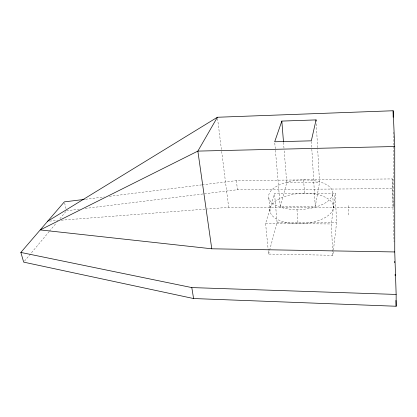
<?xml version="1.0" encoding="UTF-8"?>
<svg xmlns="http://www.w3.org/2000/svg" width="417" height="417" viewBox="0 0 417 417"><rect width="100%" height="100%" fill="white"/><g stroke="black" fill="none" stroke-linecap="round" stroke-linejoin="round"><path stroke-width="0.31" stroke-dasharray="2.08 1.56" d="M268.293 250.888L268.605 254.068L332.855 255.287L336.571 222.714L335.252 193.123L274.49 193.457L265.593 223.517L268.23 250.252M332.855 255.287L331.333 223.955L335.252 193.123M275.408 150.219L280.276 206.629L315.262 206.618L319.542 182.333L317.691 149.166M268.605 254.068L269.434 250.961M269.601 250.336L277.086 222.35L274.49 193.457M280.276 206.629L286.745 182.651L284.154 150.25M24.509 261.131L49.055 231.701M49.472 231.2L56.545 222.725M59.876 218.732L66.115 211.252M85.6 199.253L104.286 196.944M109.442 196.308L201.588 184.913M202.235 184.835L236.387 180.613L392.329 178.924L393.273 207.364L228.667 207.343L207.259 208.99M66.532 210.752L79.433 209.162M85.235 208.448L237.45 189.719L392.35 188.625L394.065 241.912M49.628 221.093L58.062 220.442M61.304 220.197L206.613 209.037M286.745 182.651L319.542 182.333M277.086 222.35L336.571 222.714M265.593 223.517L331.333 223.955M64.625 203.063L66.089 208.98M217.549 118.543L221.578 150.719M221.656 151.361L228.667 207.343M236.387 180.613L237.45 189.719M268.829 198.138L270.117 211.81M274.793 143.088L275.35 149.573M283.534 142.473L284.102 149.604M296.987 209.579L298.035 223.736M303.607 179.946L304.504 193.29M311.358 141.472L311.786 148.567M311.822 149.213L315.262 206.618M316.279 123.807L317.655 148.52M332.73 193.988A32.145 14.694 -3.8 0 1 282.976 207.963A32.145 14.694 -3.8 0 1 286.406 182.333A32.145 14.694 -3.8 0 1 332.73 193.988L333.376 207.906A31.817 15.121 -3.6 0 1 284.139 221.99A31.817 15.121 -3.6 0 1 287.485 195.646A31.817 15.121 -3.6 0 1 333.376 207.906M348.153 205.586L348.508 215.646M392.329 178.924L392.35 188.625M393.179 132.147L393.195 145.762M393.195 146.414L393.273 207.364"/><path stroke-width="0.63" d="M84.307 199.415L64.333 201.88L20.85 252.436L23.675 262.131L193.587 298.541L396.14 306.25L396.15 294.438L394.748 251.951L394.727 146.523L393.148 110.75L217.387 117.255L47.679 221.239M316.065 119.903L311.322 140.831L274.678 141.79L281.824 121.086L316.065 119.903L316.138 121.206M217.387 117.255L197.861 151.1L40.214 229.923L211.768 248.798L394.748 251.951M394.727 146.523L197.861 151.1L211.768 248.798M20.85 252.436L191.799 287.584L396.15 294.438M191.799 287.584L193.587 298.541M281.824 121.086L283.482 141.827M394.696 261.407L394.737 262.71M395.113 274.407L395.154 275.705M395.952 300.402L396.14 306.25M393.148 110.75L393.158 117.234"/></g></svg>
